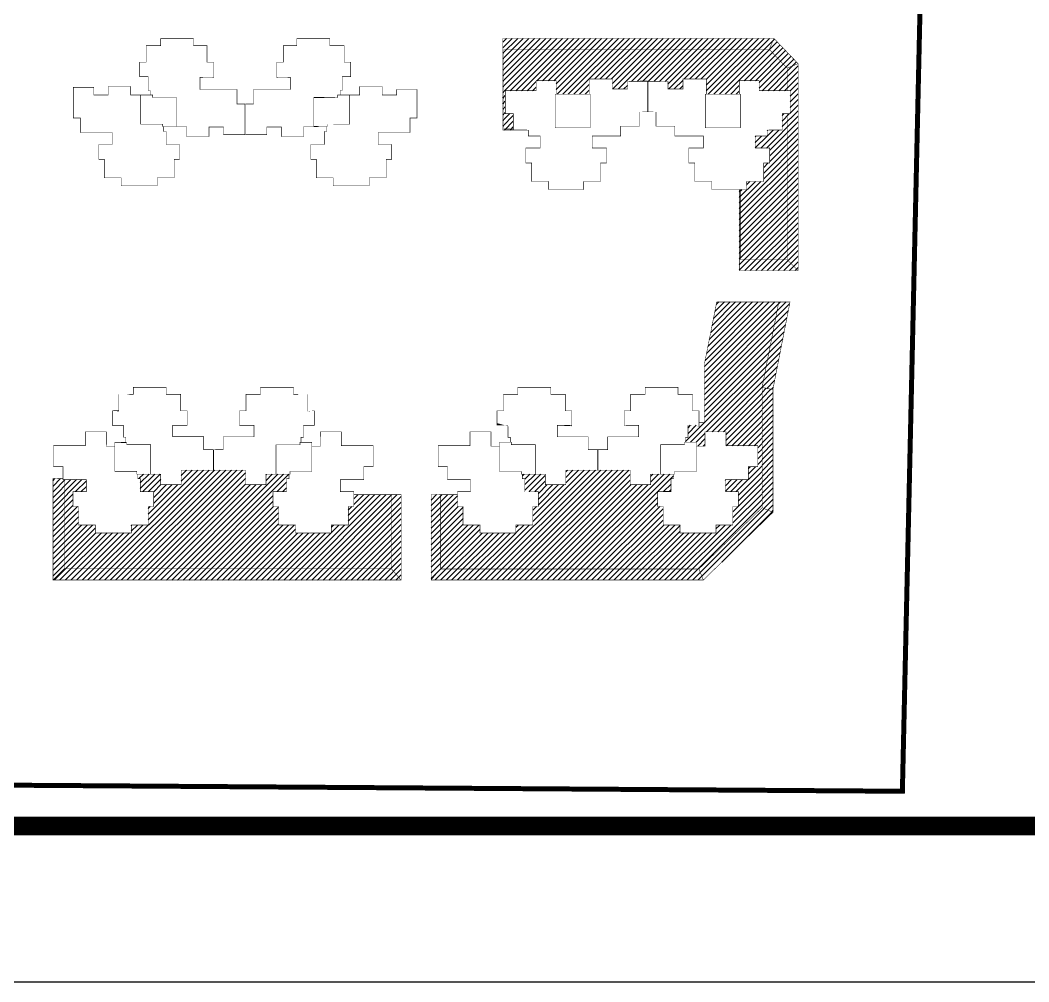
# Model space of a CAD drawing. Extents: x 37173252 to 74842692, y 59158332 to 118813339.
# Drawn here: x 37253249 to 37285605, y 59158332 to 59189187 of the extents above; entities that cross this region are included whole.
import ezdxf

# ---------------------------------------------------------------- set-up
doc = ezdxf.new("R2010")
doc.units = 0
doc.header["$LTSCALE"] = 1000
doc.header["$MEASUREMENT"] = 0
doc.linetypes.add('X-A7-L1-PLAN$0$DOTE', pattern=[2.4200000000000004, 2, -0.2, 0.02, -0.2])
for name, color, linetype in [('@YL', 2, 'Continuous'), ('SHAPE', 161, 'Continuous'), ('TITLIN1', 3, 'Continuous'), ('WALL', 4, 'Continuous'), ('屋顶轮廓', 36, 'Continuous'), ('消防登高', 6, 'Continuous')]:
    doc.layers.add(name, color=color, linetype=linetype)
pattern_1 = [(45, (88528.27513276786, 0), (-561.2660075668219, 561.266007566822), [])]

# ---------------------------------------------------------------- blocks, each defined once
blk = doc.blocks.new('tk')
at = {"layer": 'TITLIN1'}
blk.add_lwpolyline([(38829176.07638, 59126780.71582598), (39423676.07638, 59126780.71582598), (39423676.07638, 59547280.71582598), (38829176.07638, 59547280.71582598)], close=True, dxfattribs=at)
at = {"layer": 'TITLIN1', "const_width": 600.0000000000001}
blk.add_lwpolyline([(38841676.07638, 59131780.71582598), (39418676.07638, 59131780.71582598), (39418676.07638, 59542280.71582598), (38841676.07638, 59542280.71582598)], close=True, dxfattribs=at)
blk.add_lwpolyline([(38841676.07638, 59131780.71582598), (39418676.07638, 59131780.71582598), (39418676.07638, 59542280.71582598), (38841676.07638, 59542280.71582598)], close=True, dxfattribs=at)
blk = doc.blocks.new('D5D6lkx')
at = {"layer": 'SHAPE', "const_width": 100}
for points in [[(317068.0002505342, -104552.4178731437), (314167.8139925776, -104552.4178731437), (314168.0213559652, -107352.4178731959), (314168.0583851421, -107852.4178718247), (312867.8139925757, -107852.4178718247), (312868.0213561514, -110752.3332018661), (314568.0213563377, -110752.3332018661), (314568.0213563377, -113552.4178732108), (314968.0213563377, -113552.4178732108), (314968.0213563377, -114452.3332018661), (311068.0202443795, -114452.3332018661), (311067.7315951185, -112752.4178882339), (306568.0002497891, -112752.4178882339), (306567.8139922051, -114452.3332017108), (303668.001396195, -114452.3332017108), (303668.0213557789, -112902.4178881008), (299567.7315951167, -112902.4178881008), (299568.08264744, -119052.4178881454), (300968.0213555926, -119052.4178881454), (300967.8139920188, -121952.4176853908), (307368.0213559652, -121952.4178732853), (307368.0213559652, -124352.4178731959), (304668.0213557789, -124352.4178731959), (304668.0213557789, -127152.4176853424), (304668.0213557789, -127352.4176853424), (305767.8168593021, -127352.4176853424), (305768.0212192545, -131052.4176852492), (309168.0002505342, -131052.4178731437), (309168.0002505342, -132652.4178732406), (316368.0213559652, -132652.4178732406), (316368.0002515381, -131052.4178731437), (319768.0213563377, -131052.4176852492), (319768.0213563377, -127852.4178731959), (319768.0213563377, -127352.4178731959), (320867.8139925776, -127352.4178731959), (320867.8139925776, -124352.4178731959), (318168.0213557882, -124352.423022622), (318168.0213557882, -121752.417873099), (317668.0213563377, -121752.3328203963), (317668.1914472757, -120752.4178732853), (322267.8139925776, -120752.4178732853), (322268.0213555926, -122752.4178706292), (326768.0213561514, -122751.9513038446), (326768.0002497891, -120852.4176827347), (329667.8139925776, -120852.3854619206), (329667.8139925776, -122402.4178707186), (333967.8139925776, -122402.4178707186), (333967.8139925776, -116252.4178705835), (332367.9389585042, -116252.4178705835), (332368.2170336479, -113352.4176852492), (324968.0213558832, -113352.4176852492), (324968.0213568071, -110952.4178719442), (327668.021355697, -110952.4178729835), (327668.021355697, -107852.4178731438), (326367.8115683859, -107852.4336408563), (326367.8115683859, -104552.4176852493), (323668.0002501616, -104552.4178731437), (323668.0002501616, -103152.4178732406), (317068.0213563377, -103152.4178732406)], [(350978.217033281, -104552.4073422058), (353878.4032912375, -104552.4073422059), (353878.19592785, -107352.407342258), (353878.158898673, -107852.4073408868), (355178.4032912394, -107852.4073408868), (355178.1959276637, -110752.3226709282), (353478.1959274774, -110752.3226709282), (353478.1959274774, -113552.4073422729), (353078.1959274774, -113552.4073422729), (353078.1959274774, -114452.3226709282), (356978.1970394356, -114452.3226709282), (356978.4856886966, -112752.4073572961), (361478.217034026, -112752.4073572961), (361478.4032916101, -114452.3226707729), (364378.2158876201, -114452.3226707729), (364378.0002502156, -113352.4176852492), (368478.0002503516, -113352.4364356397), (368478.1346363751, -119052.4073572075), (367078.1959282225, -119052.4073572075), (367078.4032917963, -121952.4071544529), (360678.19592785, -121952.4073423474), (360678.19592785, -124352.407342258), (363378.1959280362, -124352.407342258), (363378.1959280362, -127152.4071544045), (363378.1959280362, -127352.4071544045), (362278.400424513, -127352.4071544045), (362278.1960645607, -131052.4071543113), (358878.217033281, -131052.4073422058), (358878.217033281, -132652.4073423027), (351678.19592785, -132652.4073423027), (351678.217032277, -131052.4073422058), (348278.1959274774, -131052.4071543113), (348278.1959274774, -127852.407342258), (348278.1959274774, -127352.407342258), (347178.4032912375, -127352.407342258), (347178.4032912375, -124352.407342258), (349878.1959280269, -124352.4124916842), (349878.1959280269, -121752.4073421611), (350378.1959274774, -121752.3222894584), (350378.0258365395, -120752.4073423474), (345778.4032912375, -120752.4073423474), (345778.1959282225, -122752.4073396913), (341278.1959276637, -122751.9407729068), (341278.217034026, -120852.4071517968), (338378.4032912375, -120852.3749309828), (338378.4032912375, -122402.4073397807), (334078.4032912375, -122402.4073397807), (334078.4032912375, -116252.4073396456), (335678.2783253109, -116252.4073396456), (335678.0002501672, -113352.4071543113), (343078.1959279319, -113352.4071543113), (343078.1959270081, -110952.4073410063), (340378.1959281182, -110952.4073420457), (340378.1959281182, -107852.407342206), (341678.4057154292, -107852.4231099185), (341678.4057154292, -104552.4071543114), (344378.2170336535, -104552.4073422058), (344378.2170336535, -103152.4073423027), (350978.1959274774, -103152.4073423027)], [(313067.8467864515, -114452.4176852977), (315467.8467858927, -114452.4176855758), (315467.8468335764, -114952.4176852976), (320267.8472058801, -114952.417227534), (320267.8467873046, -120752.4177043627), (317467.8467858927, -120752.4177043627), (317467.8467864273, -120302.4176876241), (313067.8467927454, -120302.4176823971)], [(347778.0002617082, -114952.417494562), (352578.0002620807, -114952.4176852977), (352578.0002620807, -114452.4176852977), (354978.0002615219, -114452.4176852977), (354978.0002615238, -120302.4176851283), (350578.0002620807, -120302.4176876241), (350578.0002623359, -120752.417680082), (347778.0002606688, -120752.4177043627)]]:
    blk.add_lwpolyline(points, close=True, dxfattribs=at)
blk = doc.blocks.new('D1D2lkx')
at = {"layer": 'SHAPE', "const_width": 100}
for points in [[(46974.50376032514, -80735.05365873387), (44074.5037605114, -80735.05365892002), (44074.50375977968, -84035.05365873387), (42774.50376069767, -84035.05365844561), (42774.50376069767, -86935.05365868905), (44974.50376069895, -86940.62961129763), (44974.50376069895, -89335.05365887532), (45474.5037605114, -89335.05365887532), (45474.50376032514, -90335.05365901385), (43274.50399094401, -90340.6559792737), (43274.5037605114, -91135.05365873387), (41551.61083344609, -91135.05259989356), (41574.36149847112, -88235.05365849918), (37374.50376013888, -88235.05365849918), (37374.50376013888, -91035.05366152784), (30974.5037608844, -91035.05363994921), (30974.44117348606, -95240.71965230152), (32874.44117292733, -95235.05365679556), (32874.44117292733, -97840.64760420809), (37574.50376032514, -97840.64760420809), (37574.50376032514, -100235.0536562193), (34874.5041416086, -100235.0536562193), (34874.50376032514, -103235.0536588277), (35974.44117348606, -103235.0536588277), (35974.44117348606, -106935.053658783), (39374.5181952549, -106935.053658783), (39373.54774422798, -108535.0536588277), (46574.51819469611, -108535.053658828), (46574.51819469611, -106940.6345845525), (49974.44117348606, -106935.053658783), (49974.44117348606, -103235.0536588277), (51074.44117311353, -103235.0536588277), (51074.50376032514, -100235.0578693318), (48374.50376013888, -100235.053658783), (48374.50376013888, -97635.05825080155), (47874.51818401011, -97635.05825080155), (47874.50376032514, -96735.05365389216), (52474.50375939335, -96735.05365389216), (52474.50399038487, -98835.05346818213), (56574.37592166627, -98835.05346818213), (56574.54933961807, -95940.63458203792), (62984.40045803814, -95940.63458203792), (62984.50552861404, -91840.63458203792), (61074.50376013934, -91835.05346591005), (61074.41840368032, -89235.05346818586), (54874.50375976635, -89235.05365896857), (54874.50375976635, -86940.62961129763), (57774.50375958008, -86940.62961129763), (57774.50375958008, -84035.05365873387), (56474.50683472742, -84035.05365873387), (56474.50375958008, -80740.62961129507), (53574.50375976635, -80735.05365873387), (53574.50375976629, -79335.05365882714), (46974.5181837065, -79335.05365882741)], [(79084.04751125793, -80739.95219477803), (81984.04751107167, -80739.95219496418), (81984.0475118034, -84039.95219477803), (83284.0475108854, -84039.95219448977), (83284.0475108854, -86939.95219473321), (81084.04751088412, -86945.52814734179), (81084.04751088412, -89339.95219491948), (80584.04751107167, -89339.95219491948), (80584.04751125793, -90339.95219505801), (82784.04728063906, -90345.55451531785), (82784.04751107167, -91139.95219477803), (84506.94043813698, -91139.95113593772), (84484.18977311195, -88239.95219454334), (88684.0475114442, -88239.95219454334), (88684.0475114442, -91039.952197572), (95084.04751069867, -91039.95217599337), (95084.11009809701, -95245.61818834567), (93184.11009865574, -95239.95219283972), (93184.11009865574, -97845.54614025225), (88484.04751125793, -97845.54614025225), (88484.04751125793, -100239.9521922635), (91184.04712997447, -100239.9521922635), (91184.04751125793, -103239.9521948719), (90084.11009809701, -103239.9521948719), (90084.11009809701, -106939.9521948272), (86684.03307632817, -106939.9521948272), (86685.00352735509, -108539.9521948719), (79484.03307688696, -108539.9521948722), (79484.03307688696, -106945.5331205967), (76084.11009809701, -106939.9521948272), (76084.11009809701, -103239.9521948719), (74984.11009846954, -103239.9521948719), (74984.04751125793, -100239.956405376), (77684.0475114442, -100239.9521948272), (77684.0475114442, -97639.95678684571), (78184.03308757296, -97639.95678684571), (78184.04751125793, -96739.95218993632), (73584.04751218972, -96739.95218993632), (73584.0472811982, -98839.95200422629), (69484.1753499168, -98839.95200422629), (69484.001931965, -95945.53311808208), (63074.15081354493, -95945.53311808208), (63074.04574296903, -91845.53311808208), (64984.04751144373, -91839.95200195421), (64984.13286790275, -89239.95200423001), (71184.04751181672, -89239.95219501272), (71184.04751181672, -86945.52814734179), (68284.04751200299, -86945.52814734179), (68284.04751200299, -84039.95219477803), (69584.04443685565, -84039.95219477803), (69584.04751200299, -80745.52814733922), (72484.04751181672, -80739.95219477803), (72484.04751181678, -79339.9521948713), (79084.03308787657, -79339.95219487157)], [(45674.50399709033, -90335.05365873384), (43274.50399520335, -90335.15253425651), (43274.50399094407, -96185.05365894246), (47674.50399057107, -96185.05365894246), (47674.50399057107, -96735.05365389213), (50474.50399198342, -96735.06489049492), (50474.50418167847, -90835.05346827896), (45674.5039169701, -90835.05428443686)], [(80384.37617975211, -90345.61420651824), (82784.37618163909, -90345.71308204091), (82784.37618589838, -96195.61420672685), (78384.37618627137, -96195.61420672685), (78384.37618627137, -96745.61420167652), (75584.37618485902, -96745.62543827931), (75584.37599516398, -90845.61401606335), (80384.37625987234, -90845.61483222125)]]:
    blk.add_lwpolyline(points, close=True, dxfattribs=at)
for points in [[(32874.44117292733, -97639.6015243111), (30878.03402961371, -97639.60152284897), (30878.03401473101, -117960.7806966629), (100665.4095388361, -117971.6533412685), (100665.4966323046, -100850.470675112), (91184.51843912352, -100839.5482768087)], [(98665.21245009499, -100839.5980300636), (98665.21245009493, -115660.7658084949), (33178.03401641542, -115660.7657605336), (33178.03401641542, -97835.05365887543)], [(33178.03401641542, -115660.7657605336), (30878.03401473101, -117960.7806966629)], [(98665.21245009493, -115660.7658084949), (100665.4095388361, -117971.6533412685)]]:
    blk.add_lwpolyline(points, dxfattribs=at)
blk = doc.blocks.new('D3D4lkx')
at = {"layer": 'SHAPE', "const_width": 100}
for points in [[(168689.1517052964, -101326.7176183502), (163388.9467552207, -101320.5901262153), (163388.9467552207, -118441.7577197256), (217972.0351408232, -118446.7686740723), (231946.3605241432, -104876.9013813494), (231946.3605241432, -80057.71799103176), (235347.4686717497, -62686.76868343772), (220665.0262932662, -62686.76868343772), (218197.8961174258, -75058.2637638417), (218197.895965685, -86886.76869668352), (217097.9875332613, -86886.76868257346)], [(233105.6968996878, -62686.76868343772), (229746.3605485448, -79844.3711266086), (229746.3605485448, -103952.3346613781), (217079.6305892296, -116246.7686740723), (165288.9888055905, -116246.7686740723), (165291.9636398525, -101326.0403007824)], [(229746.3605485448, -79844.3711266086), (231905.3671255381, -80267.08923658189)], [(229746.3605485448, -103952.3346613781), (231946.3605241432, -104876.9013813494)], [(165288.9888055905, -116246.7686740723), (163388.9467552207, -118441.7577197256)], [(217079.6305892296, -116246.7686740723), (217972.0351408232, -118446.7686740723)]]:
    blk.add_lwpolyline(points, dxfattribs=at)
for points in [[(180789.1346130345, -81226.61792673974), (177889.2828802719, -81226.61792673974), (177889.134612662, -84526.61792673974), (176589.1346130345, -84526.61792673974), (176589.1346127301, -87426.61792669527), (178789.1346130345, -87426.62787327205), (178789.1346134997, -89826.62787339615), (179289.2828800256, -89826.62787339615), (179289.2828800256, -90826.6179267882), (177089.1346128483, -90826.61792678817), (177089.1338730683, -91626.61792673927), (175389.0492560167, -91626.61635462861), (175389.0492560167, -88726.61792650528), (171189.1346124758, -88726.61792650528), (171189.1342315648, -91526.6179295337), (164789.2200629403, -91526.6179079556), (164789.2200629403, -95726.61790639476), (166689.2200623814, -95726.71791454114), (166689.0832129207, -98326.64586618252), (171289.0492563893, -98326.88798938124), (171289.0492563893, -100726.6328440123), (168689.1346124758, -100726.6179267889), (168689.2200623815, -103726.6179268336), (169789.2200629403, -103726.6179268336), (169789.130416885, -107426.6179267404), (173189.1346128483, -107426.6179018042), (173189.1346128483, -109026.6179268336), (180389.1346240242, -109026.6179268346), (180389.1346240242, -107426.6328467921), (183789.2200629403, -107426.6328467921), (183789.2200629403, -103726.6179268336), (184889.1346124758, -103726.6179268336), (184889.2200625677, -100726.6328440123), (182189.1346125141, -100726.637993997), (182189.1346128483, -98126.63246532239), (181689.1346124758, -98126.63246532236), (181689.1346142006, -97226.62825435132), (186288.4711368955, -97226.62825435132), (186289.2828798391, -99326.617736188), (190389.1345561134, -99325.03295412275), (190389.561394799, -96426.61772794742), (196789.1150274902, -96426.63284401235), (196789.0492560172, -92326.6177339158), (194889.1285193485, -92326.67565341276), (194889.1346124518, -89726.61773561401), (188689.1346121032, -89726.60320622975), (188689.1503661529, -87426.61792917145), (191589.1346107458, -87426.55964824988), (191589.1346117307, -84526.61792673974), (190289.137687776, -84526.61792673974), (190289.137687776, -81226.62787326949), (187389.1346117307, -81226.61792673974), (187389.1346117307, -79826.6179268331), (180789.1346130345, -79826.6179268331)], [(212897.8210839615, -81225.44648455962), (215797.6728167242, -81225.44648455962), (215797.821084334, -84525.44648455962), (217097.8210839615, -84525.44648455962), (217097.8210842659, -87425.44648451515), (214897.8210839615, -87425.45643109194), (214897.8210834963, -89825.45643121604), (214397.6728169705, -89825.45643121604), (214397.6728169705, -90825.44648460808), (216597.8210841478, -90825.44648460805), (216597.8218239278, -91625.44648455916), (218297.9064409793, -91625.4449124485), (218297.9064409793, -88725.44648432516), (222497.8210845203, -88725.44648432516), (222497.8214654312, -91525.44648735359), (228897.7356340558, -91525.44646577549), (228897.7356340558, -95725.44646421465), (226997.7356346147, -95725.54647236102), (226997.8724840754, -98325.4744240024), (222397.9064406068, -98325.71654720113), (222397.9064406068, -100725.4614018322), (224997.8210845203, -100725.4464846088), (224997.7356346146, -103725.4464846535), (223897.7356340558, -103725.4464846535), (223897.8252801111, -107425.4464845603), (220497.8210841478, -107425.4464596241), (220497.8210841478, -109025.4464846535), (213297.8210729719, -109025.4464846545), (213297.8210729719, -107425.461404612), (209897.7356340558, -107425.461404612), (209897.7356340558, -103725.4464846535), (208797.8210845203, -103725.4464846535), (208797.7356344283, -100725.4614018322), (211497.821084482, -100725.4665518169), (211497.8210841478, -98125.46102314227), (211997.8210845203, -98125.46102314224), (211997.8210827955, -97225.4568121712), (207398.4845601006, -97225.4568121712), (207397.672817157, -99325.44629400788), (203297.8211408827, -99323.86151194264), (203297.394302197, -96425.4462857673), (196897.8406695059, -96425.46140183223), (196897.9064409789, -92325.44629173569), (198797.8271776476, -92325.50421123265), (198797.8210845443, -89725.4462934339), (204997.8210848928, -89725.43176404963), (204997.8053308432, -87425.44648699134), (202097.8210862502, -87425.38820606977), (202097.8210852654, -84525.44648455962), (203397.8180092201, -84525.44648455962), (203397.8180092201, -81225.45643108938), (206297.8210852654, -81225.44648455962), (206297.8210852654, -79825.44648465299), (212897.8210839615, -79825.44648465299)], [(177089.1346128483, -90826.61792678817), (177089.2828803983, -96676.61792673974), (181489.1346124758, -96676.61792673974), (181489.2828800256, -97226.62825435132), (184289.1346122895, -97225.87349187626), (184289.1346122895, -91326.62768279982), (179489.1346122895, -91326.61773628485), (179489.1356483639, -90826.62787353469)], [(216597.9868412886, -90826.61792678817), (216597.8385737386, -96676.61792673974), (212197.9868416612, -96676.61792673974), (212197.8385741113, -97226.62825435132), (209397.9868418474, -97225.87349187626), (209397.9868418474, -91326.62768279982), (214197.9868418474, -91326.61773628485), (214197.9858057731, -90826.62787353469)]]:
    blk.add_lwpolyline(points, close=True, dxfattribs=at)
blk = doc.blocks.new('gjxy')
at = {"layer": '屋顶轮廓'}
h = blk.add_hatch(dxfattribs=at)
h.set_pattern_fill('ANSI31', color=8, scale=500)
h.set_pattern_definition(pattern_1)
h.paths.add_polyline_path([(37669116.63345744, 58749726.46138486), (37614761.48728778, 58749726.46138486), (37614761.88296126, 58731352.93787675), (37616861.84780127, 58731352.93787675), (37616861.82381736, 58731552.93787307), (37614961.88296126, 58731552.93787307), (37614961.48728777, 58747526.45742923), (37668177.58342268, 58747525.40503015)])
h.paths.add_polyline_path([(37668177.58342268, 58747525.40503015), (37614961.48728777, 58747526.45742923), (37614961.88296126, 58731552.93787307), (37616861.82381736, 58731552.93787307), (37616861.45234996, 58734650.57670622), (37615261.45235054, 58734650.57669177), (37615261.3110704, 58739250.56420925), (37621461.45235015, 58739250.56420925), (37621461.45235015, 58741250.57670292), (37625461.05835052, 58741250.57670292), (37625461.05835052, 58738550.58881139), (37632061.45235087, 58738550.57704733), (37632061.45235686, 58741600.57670286), (37636761.45235034, 58741600.57670286), (37636761.45235033, 58739600.57670296), (37639761.45235033, 58739600.57670296), (37639761.45235033, 58741100.57668839), (37643761.45235043, 58741100.57670292), (37643871.38170891, 58741100.57670332), (37647871.38170902, 58741100.57668839), (37647871.38170902, 58739600.57670296), (37650871.38170902, 58739600.57670296), (37650871.38170901, 58741600.57670286), (37655571.38170249, 58741600.57670286), (37655571.38170847, 58738550.57669086), (37662171.77570883, 58738550.57669086), (37662171.77570883, 58741250.57670292), (37666171.3817092, 58741250.57670292), (37666171.3817092, 58739250.56420925), (37671767.63731129, 58739250.56420925), (37671767.63731129, 58743784.42461295)])
h.paths.add_polyline_path([(37669116.63345744, 58749726.46138486), (37668177.58342268, 58747525.40503015), (37671767.63731129, 58743784.42461295), (37673967.55074382, 58744669.36855632)])
h = blk.add_hatch(dxfattribs=at)
h.set_pattern_fill('ANSI31', color=8, scale=500)
h.set_pattern_definition(pattern_1)
h.paths.add_polyline_path([(37671771.393663, 58734650.57669719), (37670771.38170939, 58734650.57670622), (37670770.98625807, 58731352.93787675), (37667771.38170938, 58731350.57669099), (37667771.38170938, 58730150.57668379), (37665371.38172065, 58730150.57668379), (37665371.38172019, 58727750.57653318), (37668271.38197932, 58727750.57653318), (37668271.38172057, 58724750.57669723), (37667071.3817092, 58724750.57669723), (37667071.3817092, 58724250.57669723), (37667071.3817092, 58721050.57669728), (37663663.79199702, 58721050.57669728), (37663671.38172001, 58719450.57669725), (37662371.35018101, 58719450.57669725), (37662371.35018101, 58705389.44812674), (37671771.393663, 58705389.44808935)])
h.paths.add_polyline_path([(37673967.55074382, 58744669.36855632), (37671767.63731129, 58743784.42461295), (37671767.63731129, 58739250.56420925), (37672371.52298894, 58739250.56420925), (37672371.3817088, 58734650.57669177), (37671771.393663, 58734650.57669719), (37671771.393663, 58705389.44808935), (37673967.55057878, 58703193.29117357)])
h.paths.add_polyline_path([(37671771.393663, 58705389.44808935), (37662371.35018101, 58705389.44812674), (37662371.35018101, 58719450.57669725), (37662171.66974488, 58719450.57669725), (37662171.35018346, 58703189.40925035), (37673967.55057877, 58703189.44808061), (37673967.55057878, 58703193.29117357)])
h = blk.add_hatch(dxfattribs=at)
h.set_pattern_fill('ANSI31', color=8, scale=500)
h.set_pattern_definition(pattern_1)
h.paths.add_polyline_path([(37666742.22541789, 58655626.1090361), (37666742.22541789, 58679734.07257088), (37670101.56176903, 58696891.67501404), (37657660.8911626, 58696891.67501404), (37655193.76098677, 58684520.17993364), (37655193.76083503, 58672691.6750008), (37654093.68595355, 58672691.67501491), (37654093.68595361, 58672152.99721297), (37651893.6859533, 58672152.98726639), (37651893.68595283, 58669752.98726626), (37651393.53768631, 58669752.98726626), (37651393.53768631, 58668752.99721287), (37653593.85174032, 58668752.99721287), (37653593.83146442, 58667952.99721306), (37655293.77131032, 58667952.99878503), (37655293.77131032, 58670852.99721316), (37659493.68595386, 58670852.99721316), (37659493.68633477, 58668052.99721013), (37665893.6005034, 58668052.99723171), (37665893.6005034, 58663852.99723326), (37663993.60050396, 58663852.89722512), (37663993.73735341, 58661252.96927348), (37659393.77130995, 58661252.72715028), (37659393.77130995, 58658852.98229565), (37661993.68595386, 58658852.99721287), (37661993.60050396, 58655852.99721283), (37660893.6005034, 58655852.99721283), (37660893.69014945, 58652152.99721292), (37657493.68595349, 58652152.99723786), (37657493.68595349, 58650552.99721283), (37650293.68594231, 58650552.99721283), (37650293.68594231, 58652152.98229287), (37646893.6005034, 58652152.98229287), (37646893.6005034, 58655852.99721283), (37645793.68595386, 58655852.99721283), (37645793.60050377, 58658852.98229565), (37648493.68595383, 58658852.97714566), (37648493.68595349, 58661452.98267434), (37648993.68595386, 58661452.98267434), (37648993.68595213, 58662351.8693623), (37646393.85171119, 58662352.57020561), (37644394.34942944, 58662352.98688531), (37644393.5376865, 58660252.99740347), (37640293.68601023, 58660254.58218554), (37640293.25917154, 58663152.99741171), (37633784.97987804, 58663152.98203883), (37633784.97989683, 58663151.81085347), (37627385.42626414, 58663151.82596953), (37627384.99942546, 58660253.41074336), (37623285.14774918, 58660251.82596129), (37623284.33600624, 58662351.81544313), (37618684.99948354, 58662351.81544313), (37618684.99948182, 58661451.81123216), (37619184.99948219, 58661451.81123216), (37619184.99948186, 58658851.80570348), (37621885.08493191, 58658851.81085347), (37621884.99948182, 58655851.82577065), (37620785.08493228, 58655851.82577065), (37620785.08493228, 58652151.81085069), (37617384.99949337, 58652151.81085069), (37617384.99949337, 58650551.82577065), (37610184.99948219, 58650551.82577065), (37610184.99948219, 58652151.82579568), (37606784.99528623, 58652151.82577074), (37606785.08493228, 58655851.82577065), (37605685.08493172, 58655851.82577065), (37605685.01657464, 58658251.72607913), (37602287.8291572, 58658255.65351956), (37602284.85367493, 58643331.67502341), (37654075.49545857, 58643331.67502341)])
h.paths.add_polyline_path([(37654075.49545857, 58643331.67502341), (37602284.85367493, 58643331.67502341), (37600384.81162456, 58641136.68597776), (37654967.90001016, 58641131.67502341)])
h.paths.add_polyline_path([(37602287.8291572, 58658255.65351956), (37600384.81162456, 58658257.85357127), (37600384.81162456, 58641136.68597776), (37602284.85367493, 58643331.67502341)])
h.paths.add_polyline_path([(37668942.22539348, 58654701.54231613), (37666742.22541789, 58655626.1090361), (37654075.49545857, 58643331.67502341), (37654967.90001016, 58641131.67502341)])
h.paths.add_polyline_path([(37668942.22539348, 58679303.32824544), (37666742.22541789, 58679734.07257088), (37666742.22541789, 58655626.1090361), (37668942.22539348, 58654701.54231613)], flags=17)
h.paths.add_polyline_path([(37672343.33354109, 58696891.67501404), (37670101.56176903, 58696891.67501404), (37666742.22541789, 58679734.07257088), (37666742.22541789, 58655626.1090361), (37668942.22539348, 58654701.54231613), (37668942.22539348, 58679520.72570645)])
h = blk.add_hatch(dxfattribs=at)
h.set_pattern_fill('ANSI31', color=8, scale=500)
h.set_pattern_definition([(45, (75881.6558015272, 939.5037067234516), (-561.2660075668219, 561.266007566822), [])])
h.paths.add_polyline_path([(37668901.23199488, 58679311.3544609), (37666742.22541789, 58679734.07257088), (37666742.22541789, 58655626.1090361), (37668942.22539348, 58654701.54231613)])
h = blk.add_hatch(dxfattribs=at)
h.set_pattern_fill('ANSI31', color=8, scale=500)
h.set_pattern_definition(pattern_1)
h.paths.add_polyline_path([(37573184.31377809, 58652145.83168492), (37569784.39079929, 58652151.41261069), (37569784.39079929, 58655851.41261065), (37568684.39079966, 58655851.41261065), (37568684.32821245, 58658851.40840014), (37571384.32821264, 58658851.41261069), (37571384.32821264, 58661451.40801867), (37571884.31378877, 58661451.40801867), (37571884.3281217, 58662345.74979991), (37569284.65688606, 58662345.73936724), (37567284.32821339, 58662351.41261558), (37567284.3279824, 58660251.4128013), (37563184.45605111, 58660251.4128013), (37563184.28263316, 58663145.83168744), (37556684.6810337, 58663145.83168744), (37556684.68115924, 58663150.73022348), (37550274.83004081, 58663150.73022348), (37550274.65662286, 58660256.31133734), (37546174.78469158, 58660256.31133734), (37546174.78446059, 58662356.31115162), (37544174.78469318, 58662356.31115162), (37544174.78469318, 58662356.29991502), (37541574.78446154, 58662356.31034901), (37541574.79888521, 58661456.30655472), (37542074.78446133, 58661456.30655472), (37542074.78446133, 58658856.31114674), (37544774.78446152, 58658856.30693619), (37544774.72187431, 58655856.31114669), (37543674.72187468, 58655856.31114669), (37543674.72187468, 58652156.31114674), (37540274.7988959, 58652150.73022097), (37540274.7988959, 58650556.31114669), (37533073.82844543, 58650556.31114669), (37533074.79889645, 58652156.31114674), (37529674.72187468, 58652156.31114674), (37529674.72187468, 58655856.31114669), (37528574.78446152, 58655856.31114669), (37528574.7848428, 58658856.3111493), (37531274.78446152, 58658856.3111493), (37531274.78446152, 58661250.71720131), (37526878.31471761, 58661250.71720131), (37526878.31471761, 58643430.59904499), (37592365.49315129, 58643430.59899703), (37592365.49315129, 58658243.19852349), (37584884.32790738, 58658251.81707159), (37584884.32821245, 58655851.41261065), (37583784.39079929, 58655851.41261065), (37583784.39079929, 58652151.41261069), (37580384.31377753, 58652151.41261069), (37580385.28422856, 58650551.41261065), (37573184.31377809, 58650551.41261065)])
h.paths.add_polyline_path([(37526878.31471761, 58661250.71720131), (37526574.72187413, 58661250.71720131), (37526574.72187413, 58661451.76328121), (37524578.31473081, 58661451.76328267), (37524578.31471593, 58641130.58410886), (37526878.31471761, 58643430.59904499)])
h.paths.add_polyline_path([(37592365.49315129, 58643430.59899703), (37526878.31471761, 58643430.59904499), (37524578.31471593, 58641130.58410886), (37594365.69024003, 58641119.71146425)])
h.paths.add_polyline_path([(37594365.77733351, 58658240.89413041), (37592365.49315129, 58658243.19852349), (37592365.49315129, 58643430.59899703), (37594365.69024003, 58641119.71146425)])
at = {"layer": '@YL', "color": 1, "linetype": 'X-A7-L1-PLAN$0$DOTE', "ltscale": 2.5, "const_width": 1000}
blk.add_lwpolyline([(37694870.82885394, 58598762.09891214), (37701523.97643694, 58893815.77633371), (37402505.97976336, 58914156.46612253), (37392958.78478655, 58773808.07359018), (37234505.90851244, 58776000.15899362), (37199566.61695513, 58628836.71297922), (37199384.53535876, 58602141.71886911)], close=True, dxfattribs=at)
at = {"layer": 'SHAPE', "const_width": 100}
for points in [[(37616861.84780127, 58731352.93787675), (37614761.88296126, 58731352.93787675), (37614761.48728778, 58749726.46138486), (37669116.63345744, 58749726.46138486), (37673967.55074382, 58744669.36855632), (37673967.55057877, 58703189.44808061), (37662171.35018346, 58703189.40925035), (37662171.66974146, 58719450.40259902)], [(37668177.58342268, 58747525.40503015), (37669116.63345744, 58749726.46138486)], [(37616861.88620742, 58731552.93787307), (37614961.88296126, 58731552.93787307), (37614961.48728777, 58747526.45742923), (37668177.58342268, 58747525.40503015), (37671767.63731129, 58743784.42461295), (37671767.63731129, 58739250.56420925)], [(37671767.63731129, 58743784.42461295), (37673967.55074382, 58744669.36855632)], [(37662371.35018101, 58719450.40259901), (37662371.35018101, 58705389.44812674), (37671771.393663, 58705389.44808935), (37671771.393663, 58734650.57669719)], [(37671771.393663, 58705389.44808935), (37673967.55057878, 58703193.29117357)]]:
    blk.add_lwpolyline(points, dxfattribs=at)
for points in [[(37623969.04206233, 58721050.57669728), (37620561.45235015, 58721050.57669728), (37620561.45235015, 58724250.57669723), (37620561.45235015, 58724750.57669723), (37619361.45233878, 58724750.57669723), (37619361.45208003, 58727750.57653318), (37622261.45233916, 58727750.57653318), (37622261.4523387, 58730150.57668379), (37619861.45234997, 58730150.57668379), (37619861.45234997, 58731350.57669099), (37616861.84780127, 58731352.93787675), (37616861.45234996, 58734650.57670622), (37615261.45235054, 58734650.57669177), (37615261.3110704, 58739250.56420925), (37621461.45235015, 58739250.56420925), (37621461.45235015, 58741250.57670292), (37625461.05835052, 58741250.57670292), (37625461.05835052, 58738550.57669081), (37632061.45235087, 58738550.57669356), (37632061.45235686, 58741600.57670286), (37636761.45235034, 58741600.57670286), (37636761.45235033, 58739600.57670296), (37639761.45235033, 58739600.57670296), (37639761.45235033, 58741100.57668839), (37643761.45235043, 58741100.57670292), (37643761.45234836, 58735000.57668824), (37642161.45234884, 58735000.57668523), (37642161.45234814, 58732150.54936552), (37638386.45235034, 58732150.54936552), (37638386.45235034, 58730150.57669971), (37632661.45233823, 58730150.57669971), (37632661.45233823, 58727750.57670049), (37635561.45233902, 58727750.57668573), (37635561.45233902, 58724950.57669719), (37635561.45233902, 58724750.57669719), (37634361.48733886, 58724750.57669719), (37634361.45235015, 58721050.57669751), (37630961.45233842, 58721050.57669728), (37630961.45233842, 58719450.57669725), (37623961.45233934, 58719450.57669725)], [(37663663.79199702, 58721050.57669728), (37667071.3817092, 58721050.57669728), (37667071.3817092, 58724250.57669723), (37667071.3817092, 58724750.57669723), (37668271.38172057, 58724750.57669723), (37668271.38197932, 58727750.57653318), (37665371.38172019, 58727750.57653318), (37665371.38172065, 58730150.57668379), (37667771.38170938, 58730150.57668379), (37667771.38170938, 58731350.57669099), (37670770.98625807, 58731352.93787675), (37670771.38170939, 58734650.57670622), (37672371.3817088, 58734650.57669177), (37672371.52298894, 58739250.56420925), (37666171.3817092, 58739250.56420925), (37666171.3817092, 58741250.57670292), (37662171.77570883, 58741250.57670292), (37662171.77570883, 58738550.57669081), (37655571.38170847, 58738550.57669356), (37655571.38170249, 58741600.57670286), (37650871.38170901, 58741600.57670286), (37650871.38170902, 58739600.57670296), (37647871.38170902, 58739600.57670296), (37647871.38170902, 58741100.57668839), (37643871.38170891, 58741100.57670292), (37643871.38171098, 58735000.57668824), (37645471.3817105, 58735000.57668523), (37645471.3817112, 58732150.54936552), (37649246.38170901, 58732150.54936552), (37649246.38170901, 58730150.57669971), (37654971.38172112, 58730150.57669971), (37654971.38172112, 58727750.57670049), (37652071.38172033, 58727750.57668573), (37652071.38172033, 58724950.57669719), (37652071.38172033, 58724750.57669719), (37653271.34672049, 58724750.57669719), (37653271.3817092, 58721050.57669751), (37656671.38172093, 58721050.57669728), (37656671.38172093, 58719450.57669725), (37663671.38172001, 58719450.57669725)], [(37625261.45235058, 58738550.58916716), (37625261.45235032, 58731800.57668975), (37632261.45235032, 58731800.57668975), (37632261.45235032, 58738550.57669086)], [(37655371.4876769, 58738550.57669086), (37662371.48767734, 58738550.57669086), (37662371.4876776, 58731800.57668975), (37655371.4876776, 58731800.57668975)]]:
    blk.add_lwpolyline(points, close=True, dxfattribs=at)
at = {"layer": '屋顶轮廓'}
for p, q in [((37643761.45235043, 58741100.57670292), (37643871.38170891, 58741100.57670332)), ((37556684.68115924, 58663150.73022348), (37556774.43138915, 58663150.73252351))]:
    blk.add_line(p, q, dxfattribs=at)
for name, p in [('D5D6lkx', (37229087.14448761, 58852826.62400454)), ('D3D4lkx', (37436995.86486934, 58759578.44369748)), ('D1D2lkx', (37493700.2807012, 58759091.36480552))]:
    blk.add_blockref(name, p, dxfattribs=at)

msp = doc.modelspace()

# ---------------------------------------------------------------- block references
at = {"layer": 'WALL'}
msp.add_blockref('tk', (-1655924.429484762, 31550.96767484397), dxfattribs=at)
at = {"layer": '消防登高', "xscale": 0.16, "yscale": 0.16, "zscale": 0.16}
msp.add_blockref('gjxy', (31250369.46522019, 49788644.25296793), dxfattribs=at)

doc.saveas('drawing.dxf')
